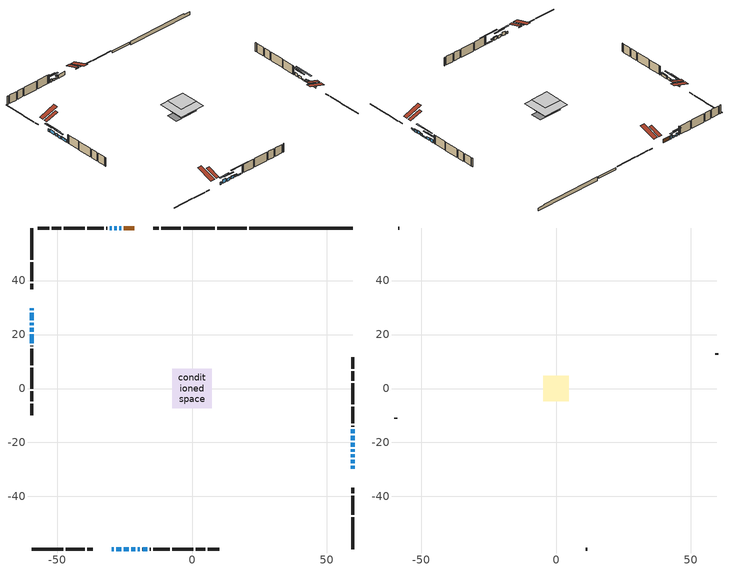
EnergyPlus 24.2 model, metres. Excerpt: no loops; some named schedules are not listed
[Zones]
conditioned space
 floor adiabatic (Floor2 construction): -3.81,-3.81 -3.81,3.81 3.81,3.81 3.81,-3.81 z0.6
 floor adiabatic (AdiabaticFloorConstruction): -7.25,-7.25 -7.25,7.25 7.25,7.25 7.25,-7.25 z3.04
 floor foundation (Slab1 construction): -6.48,-3.07 -6.48,3.07 6.48,3.07 6.48,-3.07 z-1.59
 floor foundation (Slab2 construction): -3.81,-3.81 -3.81,3.81 3.81,3.81 3.81,-3.81 z-0.65
 wall outside (RimJoist1 construction): 8.47,59.5 -3.23,59.5 / -59.5,-59.5 -47.8,-59.5 / -59.5,59.5 -59.5,47.8 / 59.5,-59.5 59.5,-47.8 z0.6:0.9
 wall outside (RimJoist2 construction): -4.16,59.5 -11.32,59.5 / -46.87,-59.5 -39.71,-59.5 / -59.5,46.87 -59.5,39.71 / 59.5,-46.87 59.5,-39.71 z0.6:0.9
 wall outside (RimJoist3 construction): -12.25,59.5 -14.3,59.5 / -38.78,-59.5 -36.73,-59.5 / -59.5,38.78 -59.5,36.73 / 59.5,-38.78 59.5,-36.73 z0.6:0.9
 wall outside (AdiabaticWallConstruction 1): -21.38,59.5 -25.32,59.5 z0.6:2.63
 wall outside (AdiabaticWallConstruction): -29.66,-59.5 -29.04,-59.5 / 59.5,-27.71 59.5,-26.49 z0.6:1.82; -28.11,-59.5 -26.28,-59.5 z0.6:2.63; -25.36,-59.5 -23.53,-59.5 / 59.5,-25.57 59.5,-24.45 z0.6:2.12; -59.5,29.66 -59.5,29.05 z0.6:1.87; -59.5,28.12 -59.5,25.27 z0.6:2.43; -59.5,24.35 -59.5,23.38 z0.6:2.13; -59.5,22.45 -59.5,21.03 / -22.6,-59.5 -20.97,-59.5 / -59.5,20.1 -59.5,16.84 z0.6:2.02; 59.5,-29.66 59.5,-28.64 z0.6:1.42; 59.5,-23.52 59.5,-22.6 / -27.94,59.5 -28.86,59.5 z0.6:1.72; -26.25,59.5 -27.01,59.5 / 59.5,-16.66 59.5,-15.04 / -29.78,59.5 -30.55,59.5 z0.6:2.33; -20.04,-59.5 -19.28,-59.5 z0.6:1.67; 59.5,-21.68 59.5,-20.15 / -18.35,-59.5 -16.52,-59.5 z0.6:1.21; 59.5,-19.22 59.5,-17.59 z0.6:1.97
 wall outside (Wall1 construction): -31.48,59.5 -31.73,59.5 / -15.59,-59.5 -15.33,-59.5 / -59.5,15.91 -59.5,15.65 / 59.5,-14.11 59.5,-13.85 z0.6:5.48
 wall outside (Wall2 construction): -32.66,59.5 -38.82,59.5 / -14.4,-59.5 -8.24,-59.5 / -59.5,14.73 -59.5,8.56 / 59.5,-12.92 59.5,-6.76 z0.6:5.48
 wall outside (Wall3 construction): -39.75,59.5 -47.56,59.5 / -7.31,-59.5 0.49,-59.5 / -59.5,7.64 -59.5,-0.17 / 59.5,-5.83 59.5,1.98 z0.6:5.48
 wall outside (Wall4 construction): -48.49,59.5 -52.03,59.5 / 1.42,-59.5 4.97,-59.5 / -59.5,-1.1 -59.5,-4.64 / 59.5,2.91 59.5,6.45 z0.6:5.48
 wall outside (Wall5 construction): -52.96,59.5 -57.23,59.5 / 5.9,-59.5 10.16,-59.5 / -59.5,-5.57 -59.5,-9.84 / 59.5,7.38 59.5,11.65 z0.6:5.48
 wall foundation (FoundationWall1 construction): 21.3,59.5,-1.59 21.3,59.5,0.6 55.68,59.5,0.6 55.68,59.5,0.06 59.5,59.5,0.06 59.5,59.5,-1.59
 wall foundation (FoundationWall2 construction): 20.37,59.5 9.39,59.5 z-0.65:0.35
 window (WindowConstruction 18): -29.66,-59.5 -29.04,-59.5 z0.6:1.82
 window (WindowConstruction 4): -28.11,-59.5 -26.28,-59.5 z0.6:2.63
 window (WindowConstruction 5): -25.36,-59.5 -23.53,-59.5 z0.6:2.12
 window (WindowConstruction 6): -59.5,29.66 -59.5,29.05 z0.6:1.87
 window (WindowConstruction 7): -59.5,28.12 -59.5,25.27 z0.6:2.43
 window (WindowConstruction 8): -59.5,24.35 -59.5,23.38 z0.6:2.12
 window (WindowConstruction 9): -59.5,22.45 -59.5,21.03 z0.6:2.02
 window (WindowConstruction 10): 59.5,-29.66 59.5,-28.64 z0.6:1.41
 window (WindowConstruction 11): 59.5,-27.71 59.5,-26.49 z0.6:1.82
 window (WindowConstruction 12): 59.5,-25.57 59.5,-24.45 z0.6:2.12
 window (WindowConstruction 13): 59.5,-23.52 59.5,-22.6 z0.6:1.72
 window (WindowConstruction 14): -26.25,59.5 -27.01,59.5 z0.6:2.33
 window (WindowConstruction 15): -22.6,-59.5 -20.97,-59.5 z0.6:2.02
 window (WindowConstruction 16): -20.04,-59.5 -19.28,-59.5 z0.6:1.67
 window (WindowConstruction 17): -59.5,20.1 -59.5,16.84 z0.6:2.02
 window (WindowConstruction 19): 59.5,-21.67 59.5,-20.15 z0.6:1.21
 window (WindowConstruction 20): -18.35,-59.5 -16.52,-59.5 z0.6:1.21
 window (WindowConstruction): 59.5,-19.22 59.5,-17.59 z0.6:1.97
 window (WindowConstruction 1): 59.5,-16.66 59.5,-15.04 z0.6:2.33
 window (WindowConstruction 2): -27.94,59.5 -28.86,59.5 z0.6:1.72
 window (WindowConstruction 3): -29.78,59.5 -30.55,59.5 z0.6:2.33
 door (Door): -21.38,59.5 -25.32,59.5 z0.6:2.63
 ceiling adiabatic (AdiabaticFloorConstruction): 7.25,-7.25 7.25,7.25 -7.25,7.25 -7.25,-7.25 z3.04
 roof outside (Roof2 construction): -20.45,59.5,5.48 -20.45,52.56,7.79 -18.62,52.56,7.79 -18.62,59.5,5.48; -30.59,-59.5,5.48 -30.59,-52.56,7.79 -32.41,-52.56,7.79 -32.41,-59.5,5.48; -59.5,30.59,5.48 -52.56,30.59,7.79 -52.56,32.41,7.79 -59.5,32.41,5.48; 59.5,-30.59,5.48 52.56,-30.59,7.79 52.56,-32.41,7.79 59.5,-32.41,5.48
attic - vented
 floor to conditioned space (Floor1 construction Reversed): -4.79,-4.79 -4.79,4.79 4.79,4.79 4.79,-4.79 z5.48
 wall outside (Wall6 construction): -58.16,59.5 -58.57,59.5 / 11.09,-59.5 11.5,-59.5 / -59.5,-10.77 -59.5,-11.18 / 59.5,12.58 59.5,12.99 z0.6:5.48
 roof outside (Roof1 construction): -17.69,59.5,5.48 -17.69,50.17,8.59 -15.23,50.17,8.59 -15.23,59.5,5.48; -33.34,-59.5,5.48 -33.34,-50.17,8.59 -35.8,-50.17,8.59 -35.8,-59.5,5.48; -59.5,33.34,5.48 -50.17,33.34,8.59 -50.17,35.8,8.59 -59.5,35.8,5.48; 59.5,-33.34,5.48 50.17,-33.34,8.59 50.17,-35.8,8.59 59.5,-35.8,5.48
shading: -24.14,-59.5 -30.26,-59.5 -30.26,-59.91 -24.14,-59.91 z4.78; -21.38,-59.5 -27.5,-59.5 -27.5,-59.91 -21.38,-59.91 z4.27; -59.5,26.9 -59.5,31.81 -59.91,31.81 -59.91,26.9 z4.02; -59.5,23.13 -59.5,30.27 -59.91,30.27 -59.91,23.13 z4.58; -59.5,21.23 -59.5,26.49 -59.91,26.49 -59.91,21.23 z4.27; -59.5,18.88 -59.5,24.6 -59.91,24.6 -59.91,18.88 z4.17; 59.5,-28.44 59.5,-29.86 59.91,-29.86 59.91,-28.44 z1.61; 59.5,-26.29 59.5,-27.91 59.91,-27.91 59.91,-26.29 z2.02; 59.5,-24.25 59.5,-25.77 59.91,-25.77 59.91,-24.25 z2.33; 59.5,-22.4 59.5,-23.72 59.91,-23.72 59.91,-22.4 z1.92; -27.21,59.5 -26.05,59.5 -26.05,59.91 -27.21,59.91 z2.53; -20.77,-59.5 -22.8,-59.5 -22.8,-59.91 -20.77,-59.91 z2.22; -19.08,-59.5 -20.24,-59.5 -20.24,-59.91 -19.08,-59.91 z1.87; -59.5,16.64 -59.5,20.3 -59.91,20.3 -59.91,16.64 z2.22; 59.5,-15.56 59.5,-26.26 59.91,-26.26 59.91,-15.56 z5.8; -11.93,-59.5 -22.94,-59.5 -22.94,-59.91 -11.93,-59.91 z5.8; 59.5,-15.44 59.5,-21.37 59.91,-21.37 59.91,-15.44 z4.12; 59.5,-12.89 59.5,-18.81 59.91,-18.81 59.91,-12.89 z4.48; -31,59.5 -25.79,59.5 -25.79,59.91 -31,59.91 z3.87; -32.7,59.5 -27.64,59.5 -27.64,59.91 -32.7,59.91 z4.48
[Building]
Building 1: Terrain=Suburbs
[Site:Location]
Erieau AUT_ON: Latitude {deg}=42.25; Longitude {deg}=-81.9; Time Zone {hr}=-5; Elevation {m}=178; Keep Site Location Information=Yes
[Site:GroundTemperature:Shallow]
5.2292, 3.30147, 3.1471, 4.0619, 7.73432, 11.3896, 14.5586, 16.5661, 16.7366, 15.1039, 12.0157, 8.47254
[Site:WaterMainsTemperature]
Calculation Method=Schedule; Temperature Schedule=mains temperature schedule
[Material] Roughness=Rough; Thermal Absorptance=0.9
Name | Thickness {m} | Conductivity {W/m-K} | Density {kg/m3} | Specific Heat {J/kg-K} | Solar Absorptance | Visible Absorptance
asphalt or fiberglass shingles | 0.00635 | 0.162714 | 1121.4 | 1465.45 | 0.4 | 0.4
ceiling loosefill ins | 0.169333 | 0.0480833 | 16.02 | 1046.75 | 0.7 | 0.7
ceiling stud and cavity | 0.1397 | 1.27956 | 65.682 | 1177.47 | 0.7 | 0.7
concrete 4.0 in. | 0.1016 | 1.803125 | 2242.8 | 837.4 | 0.7 | 0.7
concrete 8.0 in. | 0.2032 | 1.803125 | 2242.8 | 837.4 | 0.7 | 0.7
door material | 0.04445 | 0.053851 | 512.64 | 1214.23 | 0.7 | 0.7
exterior vertical ins | 0.0157188 | 0.029427 | 32.04 | 1214.23 | 0.7 | 0.7
exterior vertical ins 1 | 0.0688118 | 0.029427 | 32.04 | 1214.23 | 0.7 | 0.7
floor covering | 0.0127 | 9.015625 | 54.468 | 1339.84 | 0.6 | 0.6
floor covering 1 | 0.0127 | 0.0433444 | 54.468 | 1339.84 | 0.6 | 0.6
floor rigid ins; wall rigid ins 1 | 0.512978 | 0.029427 | 32.04 | 1214.23 | 0.7 | 0.7
floor stud and cavity | 0.0889 | 0.305614 | 50.32683 | 1063.81 | 0.7 | 0.7
floor stud and cavity 1 | 0.1397 | 1.75129 | 37.0049 | 1207.88 | 0.7 | 0.7
furniture material conditioned space 1 | 0.1524 | 0.115458 | 640.8 | 1214.23 | 0.6 | 0.6
gypsum board | 0.0127 | 0.160291 | 801 | 837.4 | 0.6 | 0.6
gypsum board 1 | 0.0127 | 0.160291 | 801 | 837.4 | 0.7 | 0.7
osb sheathing 0.5 in. | 0.0127 | 0.115458 | 512.64 | 1214.23 | 0.7 | 0.7
osb sheathing 0.75 in. | 0.01905 | 0.115458 | 512.64 | 1214.23 | 0.7 | 0.7
osb sheathing 2.0 in. | 0.0508 | 0.115458 | 512.64 | 1214.23 | 0.7 | 0.7
rim joist rigid ins; roof rigid ins; wall rigid ins | 0.051816 | 0.029427 | 32.04 | 1214.23 | 0.7 | 0.7
rim joist stud and cavity | 0.0508 | 0.0451784 | 125.044 | 1163.47 | 0.6 | 0.6
rim joist stud and cavity 1 | 0.0508 | 0.308293 | 125.044 | 1163.47 | 0.6 | 0.6
rim joist stud and cavity 2 | 0.0508 | 0.325695 | 125.044 | 1163.47 | 0.6 | 0.6
roof stud and cavity | 0.2032 | 0.608061 | 78.34581 | 1123.46 | 0.7 | 0.7
slab rigid ins | 0.00025908 | 0.029427 | 32.04 | 1214.23 | 0.7 | 0.7
wall stud and cavity | 0.1397 | 0.142696 | 139.0536 | 1170.24 | 0.7 | 0.7
wall stud and cavity 1 | 0.1397 | 0.0985572 | 139.0536 | 1170.24 | 0.7 | 0.7
wall stud and cavity 2 | 0.1397 | 0.115992 | 139.0536 | 1170.24 | 0.7 | 0.7
wall stud and cavity 3 | 0.1397 | 0.727935 | 139.0536 | 1170.24 | 0.7 | 0.7
wall stud and cavity 4 | 0.1397 | 0.0803833 | 139.0536 | 1170.24 | 0.7 | 0.7
wall stud and cavity 5 | 0.0889 | 6.9971 | 50.32683 | 1063.81 | 0.6 | 0.6
wall stud and cavity 6 | 0.0889 | 0.380278 | 52.3479 | 1209.89 | 0.7 | 0.7
wall stud and cavity 7 | 0.0889 | 0.391764 | 83.0341 | 1211.67 | 0.7 | 0.7
wood siding | 0.0254 | 0.102417 | 544.68 | 1172.36 | 0.4 | 0.4
wood siding 1 | 0.00254 | 0.102417 | 544.68 | 1172.36 | 0.4 | 0.4
wood siding 2; wood siding 3; wood siding 4 | 0.0254 | 0.102417 | 544.68 | 1172.36 | 0.7 | 0.7
[WindowMaterial:SimpleGlazingSystem]
Name | U-Factor {W/m2-K} | Solar Heat Gain Coefficient
WindowMaterial | 2.9395 | 0.65
WindowMaterial 1 | 2.93212 | 0.66
WindowMaterial 10 | 2.95256 | 0.63
WindowMaterial 11 | 2.92076 | 0.67
WindowMaterial 12 | 2.915653 | 0.67
WindowMaterial 13 | 2.938365 | 0.65
WindowMaterial 14 | 2.95426 | 0.63
WindowMaterial 15 | 3.026374 | 0.54
WindowMaterial 16 | 3.30573 | 0.6
WindowMaterial 17 | 3.30687 | 0.61
WindowMaterial 2 | 2.94007 | 0.65
WindowMaterial 3 | 2.9378 | 0.65
WindowMaterial 4 | 2.97584 | 0.59
WindowMaterial 5 | 2.927009 | 0.66
WindowMaterial 6 | 2.96619 | 0.62
WindowMaterial 7 | 2.8742 | 0.71
WindowMaterial 8 | 2.9236 | 0.66
WindowMaterial 9 | 2.906 | 0.68
[Construction]
AdiabaticFloorConstruction: floor stud and cavity 1, floor rigid ins, osb sheathing 0.75 in., floor covering 1
AdiabaticWallConstruction: wood siding 3, wall rigid ins 1, wall stud and cavity 6, gypsum board
AdiabaticWallConstruction 1: wood siding 4, wall rigid ins 1, wall stud and cavity 6, gypsum board
Door: door material
Floor1 construction Reversed: gypsum board, ceiling stud and cavity, ceiling loosefill ins
Floor2 construction: floor stud and cavity, floor covering
FoundationWall1 construction; FoundationWall2 construction: concrete 8.0 in., gypsum board 1
furniture construction conditioned space 1: furniture material conditioned space 1
PartitionWallConstruction: gypsum board, wall stud and cavity 7, gypsum board
RimJoist1 construction: wood siding 2, osb sheathing 2.0 in., rim joist stud and cavity
RimJoist2 construction: wood siding 2, rim joist rigid ins, osb sheathing 2.0 in., rim joist stud and cavity 1
RimJoist3 construction: wood siding 2, rim joist rigid ins, osb sheathing 2.0 in., rim joist stud and cavity 2
Roof1 construction: asphalt or fiberglass shingles
Roof2 construction: asphalt or fiberglass shingles, roof rigid ins, osb sheathing 0.75 in., roof stud and cavity, gypsum board
Slab1 construction: slab rigid ins, concrete 4.0 in.
Slab2 construction: concrete 4.0 in.
Wall1 construction: wood siding, osb sheathing 0.5 in., wall stud and cavity, gypsum board
Wall2 construction: wood siding, osb sheathing 0.5 in., wall stud and cavity 1, gypsum board
Wall3 construction: wood siding, osb sheathing 0.5 in., wall stud and cavity 2, gypsum board
Wall4 construction: wood siding, wall rigid ins, osb sheathing 0.5 in., wall stud and cavity 3, gypsum board
Wall5 construction: wood siding, osb sheathing 0.5 in., wall stud and cavity 4, gypsum board
Wall6 construction: wood siding 1, wall stud and cavity 5
WindowConstruction: WindowMaterial
WindowConstruction 1: WindowMaterial 1
WindowConstruction 10: WindowMaterial 10
WindowConstruction 11: WindowMaterial 11
WindowConstruction 12: WindowMaterial 12
WindowConstruction 13; WindowConstruction 2: WindowMaterial 2
WindowConstruction 14; WindowConstruction 3: WindowMaterial 3
WindowConstruction 15; WindowConstruction 17: WindowMaterial 13
WindowConstruction 16: WindowMaterial 14
WindowConstruction 18: WindowMaterial 15
WindowConstruction 19: WindowMaterial 16
WindowConstruction 20: WindowMaterial 17
WindowConstruction 4: WindowMaterial 4
WindowConstruction 5: WindowMaterial 5
WindowConstruction 6: WindowMaterial 6
WindowConstruction 7: WindowMaterial 7
WindowConstruction 8: WindowMaterial 8
WindowConstruction 9: WindowMaterial 9
[Zone] Multiplier=1; Part of Total Floor Area=Yes
Name | Volume {m3}
attic - vented | 46.3264
conditioned space | 784.5
[Space]
Name | Zone | Volume {m3}
attic - vented 1 | attic - vented | 46.3264
conditioned space 1 | conditioned space | 784.5
[ZoneInfiltration:EffectiveLeakageArea]
infil attic - vented 1: Zone or Space=attic - vented 1; Schedule=Always On Discrete; Effective Air Leakage Area {cm2}=4404.48; Stack Coefficient=0.000555391; Wind Coefficient=1.59228e-05
[ZoneMixing]
whole house fan mix: Zone or Space=attic - vented; Schedule=Always On Continuous; Design Flow Rate Calculation Method=Flow/Zone; Design Flow Rate {m3/s}=0; Source Zone or Space=conditioned space
[SurfaceProperty:ExposedFoundationPerimeter] Exposed Perimeter Calculation Method=TotalExposedPerimeter
Name | Total Exposed Perimeter {m}
Slab1 | 38.203
Slab2 | 10.973
[InternalMass] Zone or ZoneList=conditioned space; Space or SpaceList=conditioned space 1
Name | Construction | Surface Area {m2}
furniture mass conditioned space 1 | furniture construction conditioned space 1 | 162.4
partition wall mass | PartitionWallConstruction | 348.03
[Lights]
interior lighting: Zone or ZoneList or Space or SpaceList=conditioned space 1; Schedule=interior lighting schedule; Design Level Calculation Method=LightingLevel; Lighting Level {W}=343.2; Return Air Fraction=0; Fraction Radiant=0.6; Fraction Visible=0.2; Fraction Replaceable=1
[People]
occupants: Zone or ZoneList or Space or SpaceList=conditioned space 1; Number of People Schedule=occupants schedule; Number of People Calculation Method=People; Number of People=3; Fraction Radiant=0.314171; Sensible Heat Fraction=0.56303; Activity Level Schedule=occupants activity schedule; Carbon Dioxide Generation Rate {m3/s-W}=0; Enable ASHRAE 55 Comfort Warnings=No; Mean Radiant Temperature Calculation Type=EnclosureAveraged
[ElectricEquipment] Zone or ZoneList or Space or SpaceList=conditioned space 1; Design Level Calculation Method=EquipmentLevel
Name | Schedule | Design Level {W} | Fraction Latent | Fraction Radiant | Fraction Lost
clothes dryer | clothes dryer schedule | 140.772 | 0.015 | 0.081 | 0.85
clothes washer | clothes washer schedule | 32.1985 | 0.03 | 0.162 | 0.7
cooking range | cooking range schedule | 215.147 | 0.08 | 0.432 | 0.2
dishwasher | dishwasher schedule | 66.8632 | 0.3 | 0.18 | 0.4
fridge | fridge schedule | 72.9452 | 0 | 0.6 | 0
mech vent bath fan 0 | mech vent bath fan 0 schedule | 50.2 | 0 | 0 | 1
mech vent bath fan 1 | mech vent bath fan 1 schedule | 50.2 | 0 | 0 | 1
mech vent house fan | mech vent house fan schedule | 0 | 0 | 0 | 1
mech vent house fan cfis | mech vent house fan cfis schedule | 0 | 0 | 0 | 0
mech vent range fan 0 | mech vent range fan 0 schedule | 57 | 0 | 0 | 1
misc plug loads | misc plug loads schedule | 494.7 | 0.045 | 0.513 | 0.1
whole house fan | Always On Discrete | 0 | 0 | 0 | 1
[OtherEquipment] Zone or ZoneList or Space or SpaceList=conditioned space 1; Design Level Calculation Method=EquipmentLevel
Name | Fuel Type | Schedule | Design Level {W} | Fraction Latent | Fraction Radiant | Fraction Lost
clothes dryer 1 | Electricity | clothes dryer schedule | 0 | 0.015 | 0.081 | 0.85
cooking range 1 | Electricity | cooking range schedule | 0 | 0.08 | 0.432 | 0.2
general water use latent | None | general water use schedule | 62.594 | 1 | 0 | 0
general water use sensible | None | general water use schedule | -61.6891 | 0 | 0.6 | 0
mech vent house fan latent load | None | Always On Discrete | 0 | 1 | 0 | 0
mech vent house fan sensible load | None | Always On Discrete | 0 | 0 | 0 | 0
water heater energy adjustment1 | NaturalGas | Always On Discrete | 0.01 | 0 | 0 | 1
[ZoneInfiltration:DesignFlowRate] Zone or ZoneList or Space or SpaceList=conditioned space 1; Schedule=Always On Discrete; Design Flow Rate Calculation Method=Flow/Zone; Design Flow Rate {m3/s}=0
infil flow; natural vent flow; whole house fan flow
[Foundation:Kiva] Initial Indoor Air Temperature {C}=18; Wall Depth Below Slab {m}=0.2032; Custom Block X Position 1 {m}=0.2159; Custom Block Z Position 1 {m}=0
Name | Wall Height Above Grade {m} | Custom Block Material Name 1 | Custom Block Depth 1 {m}
Foundation Kiva 1 | 0.599999 | exterior vertical ins | 2.189988
Foundation Kiva 2 | 0.350002 | exterior vertical ins 1 | 0.999988
[Foundation:Kiva:Settings]
Soil Conductivity {W/m-K}=0.849921; Soil Density {kg/m3}=1842.3; Soil Specific Heat {J/kg-K}=418.7; Ground Solar Absorptivity=0.9; Ground Thermal Absorptivity=0.9; Ground Surface Roughness {m}=0.03; Far-Field Width {m}=40; Deep-Ground Boundary Condition=ZeroFlux; Deep-Ground Depth {m}=40; Minimum Cell Dimension {m}=0.2; Maximum Cell Growth Coefficient=3; Simulation Timestep=Timestep
[Exterior:Lights]
exterior lighting: Schedule=exterior lighting schedule; Design Level {W}=75.6
[Schedule:Constant]
Name | Hourly Value
Always On Continuous; mech vent house fan schedule; mech vent house fan cfis schedule; Always On Discrete | 1
occupants activity schedule | 117.228
fridge schedule | 0
[Schedule:Week:Daily]
interior lighting schedule Week Rule - Jan1-Jan27: interior lighting schedule day, interior lighting schedule day, interior lighting schedule day, interior lighting schedule day, interior lighting schedule day, interior lighting schedule day, interior lighting schedule day, interior lighting schedule default day, interior lighting schedule default day, interior lighting schedule default day, interior lighting schedule default day, interior lighting schedule default day
interior lighting schedule Week Rule - Jan28-Feb3: interior lighting schedule day, interior lighting schedule day, interior lighting schedule day, interior lighting schedule day, interior lighting schedule day 1, interior lighting schedule day 1, interior lighting schedule day 1, interior lighting schedule default day, interior lighting schedule default day, interior lighting schedule default day, interior lighting schedule default day, interior lighting schedule default day
interior lighting schedule Week Rule - Feb4-Feb24: interior lighting schedule day 1, interior lighting schedule day 1, interior lighting schedule day 1, interior lighting schedule day 1, interior lighting schedule day 1, interior lighting schedule day 1, interior lighting schedule day 1, interior lighting schedule default day, interior lighting schedule default day, interior lighting schedule default day, interior lighting schedule default day, interior lighting schedule default day
interior lighting schedule Week Rule - Feb25-Mar3: interior lighting schedule day 1, interior lighting schedule day 1, interior lighting schedule day 1, interior lighting schedule day 1, interior lighting schedule day 2, interior lighting schedule day 2, interior lighting schedule day 2, interior lighting schedule default day, interior lighting schedule default day, interior lighting schedule default day, interior lighting schedule default day, interior lighting schedule default day
interior lighting schedule Week Rule - Mar4-Mar31: interior lighting schedule day 2, interior lighting schedule day 2, interior lighting schedule day 2, interior lighting schedule day 2, interior lighting schedule day 2, interior lighting schedule day 2, interior lighting schedule day 2, interior lighting schedule default day, interior lighting schedule default day, interior lighting schedule default day, interior lighting schedule default day, interior lighting schedule default day
interior lighting schedule Week Rule - Apr1-Apr28: interior lighting schedule day 3, interior lighting schedule day 3, interior lighting schedule day 3, interior lighting schedule day 3, interior lighting schedule day 3, interior lighting schedule day 3, interior lighting schedule day 3, interior lighting schedule default day, interior lighting schedule default day, interior lighting schedule default day, interior lighting schedule default day, interior lighting schedule default day
interior lighting schedule Week Rule - Apr29-May5: interior lighting schedule day 3, interior lighting schedule day 3, interior lighting schedule day 4, interior lighting schedule day 4, interior lighting schedule day 4, interior lighting schedule day 4, interior lighting schedule day 4, interior lighting schedule default day, interior lighting schedule default day, interior lighting schedule default day, interior lighting schedule default day, interior lighting schedule default day
interior lighting schedule Week Rule - May6-May26: interior lighting schedule day 4, interior lighting schedule day 4, interior lighting schedule day 4, interior lighting schedule day 4, interior lighting schedule day 4, interior lighting schedule day 4, interior lighting schedule day 4, interior lighting schedule default day, interior lighting schedule default day, interior lighting schedule default day, interior lighting schedule default day, interior lighting schedule default day
interior lighting schedule Week Rule - May27-Jun2: interior lighting schedule day 4, interior lighting schedule day 4, interior lighting schedule day 4, interior lighting schedule day 4, interior lighting schedule day 4, interior lighting schedule day 5, interior lighting schedule day 5, interior lighting schedule default day, interior lighting schedule default day, interior lighting schedule default day, interior lighting schedule default day, interior lighting schedule default day
interior lighting schedule Week Rule - Jun3-Jun30: interior lighting schedule day 5, interior lighting schedule day 5, interior lighting schedule day 5, interior lighting schedule day 5, interior lighting schedule day 5, interior lighting schedule day 5, interior lighting schedule day 5, interior lighting schedule default day, interior lighting schedule default day, interior lighting schedule default day, interior lighting schedule default day, interior lighting schedule default day
interior lighting schedule Week Rule - Jul1-Jul28: interior lighting schedule day 6, interior lighting schedule day 6, interior lighting schedule day 6, interior lighting schedule day 6, interior lighting schedule day 6, interior lighting schedule day 6, interior lighting schedule day 6, interior lighting schedule default day, interior lighting schedule default day, interior lighting schedule default day, interior lighting schedule default day, interior lighting schedule default day
interior lighting schedule Week Rule - Jul29-Aug4: interior lighting schedule day 6, interior lighting schedule day 6, interior lighting schedule day 6, interior lighting schedule day 7, interior lighting schedule day 7, interior lighting schedule day 7, interior lighting schedule day 7, interior lighting schedule default day, interior lighting schedule default day, interior lighting schedule default day, interior lighting schedule default day, interior lighting schedule default day
interior lighting schedule Week Rule - Aug5-Aug25: interior lighting schedule day 7, interior lighting schedule day 7, interior lighting schedule day 7, interior lighting schedule day 7, interior lighting schedule day 7, interior lighting schedule day 7, interior lighting schedule day 7, interior lighting schedule default day, interior lighting schedule default day, interior lighting schedule default day, interior lighting schedule default day, interior lighting schedule default day
interior lighting schedule Week Rule - Aug26-Sep1: interior lighting schedule day 7, interior lighting schedule day 7, interior lighting schedule day 7, interior lighting schedule day 7, interior lighting schedule day 7, interior lighting schedule day 7, interior lighting schedule day 8, interior lighting schedule default day, interior lighting schedule default day, interior lighting schedule default day, interior lighting schedule default day, interior lighting schedule default day
interior lighting schedule Week Rule - Sep2-Sep29: interior lighting schedule day 8, interior lighting schedule day 8, interior lighting schedule day 8, interior lighting schedule day 8, interior lighting schedule day 8, interior lighting schedule day 8, interior lighting schedule day 8, interior lighting schedule default day, interior lighting schedule default day, interior lighting schedule default day, interior lighting schedule default day, interior lighting schedule default day
interior lighting schedule Week Rule - Sep30-Oct6: interior lighting schedule day 8, interior lighting schedule day 9, interior lighting schedule day 9, interior lighting schedule day 9, interior lighting schedule day 9, interior lighting schedule day 9, interior lighting schedule day 9, interior lighting schedule default day, interior lighting schedule default day, interior lighting schedule default day, interior lighting schedule default day, interior lighting schedule default day
interior lighting schedule Week Rule - Oct7-Oct27: interior lighting schedule day 9, interior lighting schedule day 9, interior lighting schedule day 9, interior lighting schedule day 9, interior lighting schedule day 9, interior lighting schedule day 9, interior lighting schedule day 9, interior lighting schedule default day, interior lighting schedule default day, interior lighting schedule default day, interior lighting schedule default day, interior lighting schedule default day
interior lighting schedule Week Rule - Oct28-Nov3: interior lighting schedule day 9, interior lighting schedule day 9, interior lighting schedule day 9, interior lighting schedule day 9, interior lighting schedule day 10, interior lighting schedule day 10, interior lighting schedule day 10, interior lighting schedule default day, interior lighting schedule default day, interior lighting schedule default day, interior lighting schedule default day, interior lighting schedule default day
interior lighting schedule Week Rule - Nov4-Nov24: interior lighting schedule day 10, interior lighting schedule day 10, interior lighting schedule day 10, interior lighting schedule day 10, interior lighting schedule day 10, interior lighting schedule day 10, interior lighting schedule day 10, interior lighting schedule default day, interior lighting schedule default day, interior lighting schedule default day, interior lighting schedule default day, interior lighting schedule default day
interior lighting schedule Week Rule - Nov25-Dec1: interior lighting schedule day 10, interior lighting schedule day 10, interior lighting schedule day 10, interior lighting schedule day 10, interior lighting schedule day 10, interior lighting schedule day 10, interior lighting schedule day 11, interior lighting schedule default day, interior lighting schedule default day, interior lighting schedule default day, interior lighting schedule default day, interior lighting schedule default day
interior lighting schedule Week Rule - Dec2-Dec31: interior lighting schedule day 11, interior lighting schedule day 11, interior lighting schedule day 11, interior lighting schedule day 11, interior lighting schedule day 11, interior lighting schedule day 11, interior lighting schedule day 11, interior lighting schedule default day, interior lighting schedule default day, interior lighting schedule default day, interior lighting schedule default day, interior lighting schedule default day
occupants schedule Week Rule - Jan1-Dec31: occupants schedule day, occupants schedule day, occupants schedule day, occupants schedule day, occupants schedule day, occupants schedule day, occupants schedule day, occupants schedule default day, occupants schedule default day, occupants schedule default day, occupants schedule default day, occupants schedule default day
clothes dryer schedule Week Rule - Jan1-Dec31: clothes dryer schedule day, clothes dryer schedule day, clothes dryer schedule day, clothes dryer schedule day, clothes dryer schedule day, clothes dryer schedule day, clothes dryer schedule day, clothes dryer schedule default day, clothes dryer schedule default day, clothes dryer schedule default day, clothes dryer schedule default day, clothes dryer schedule default day
clothes washer schedule Week Rule - Jan1-Dec31: clothes washer schedule day, clothes washer schedule day, clothes washer schedule day, clothes washer schedule day, clothes washer schedule day, clothes washer schedule day, clothes washer schedule day, clothes washer schedule default day, clothes washer schedule default day, clothes washer schedule default day, clothes washer schedule default day, clothes washer schedule default day
cooking range schedule Week Rule - Jan1-Dec31: cooking range schedule day, cooking range schedule day, cooking range schedule day, cooking range schedule day, cooking range schedule day, cooking range schedule day, cooking range schedule day, cooking range schedule default day, cooking range schedule default day, cooking range schedule default day, cooking range schedule default day, cooking range schedule default day
dishwasher schedule Week Rule - Jan1-Dec31: dishwasher schedule day, dishwasher schedule day, dishwasher schedule day, dishwasher schedule day, dishwasher schedule day, dishwasher schedule day, dishwasher schedule day, dishwasher schedule default day, dishwasher schedule default day, dishwasher schedule default day, dishwasher schedule default day, dishwasher schedule default day
mech vent bath fan 0 schedule Week Rule - Jan1-Dec31: mech vent bath fan 0 schedule day, mech vent bath fan 0 schedule day, mech vent bath fan 0 schedule day, mech vent bath fan 0 schedule day, mech vent bath fan 0 schedule day, mech vent bath fan 0 schedule day, mech vent bath fan 0 schedule day, mech vent bath fan 0 schedule default day, mech vent bath fan 0 schedule default day, mech vent bath fan 0 schedule default day, mech vent bath fan 0 schedule default day, mech vent bath fan 0 schedule default day
mech vent bath fan 1 schedule Week Rule - Jan1-Dec31: mech vent bath fan 1 schedule day, mech vent bath fan 1 schedule day, mech vent bath fan 1 schedule day, mech vent bath fan 1 schedule day, mech vent bath fan 1 schedule day, mech vent bath fan 1 schedule day, mech vent bath fan 1 schedule day, mech vent bath fan 1 schedule default day, mech vent bath fan 1 schedule default day, mech vent bath fan 1 schedule default day, mech vent bath fan 1 schedule default day, mech vent bath fan 1 schedule default day
mech vent range fan 0 schedule Week Rule - Jan1-Dec31: mech vent range fan 0 schedule day, mech vent range fan 0 schedule day, mech vent range fan 0 schedule day, mech vent range fan 0 schedule day, mech vent range fan 0 schedule day, mech vent range fan 0 schedule day, mech vent range fan 0 schedule day, mech vent range fan 0 schedule default day, mech vent range fan 0 schedule default day, mech vent range fan 0 schedule default day, mech vent range fan 0 schedule default day, mech vent range fan 0 schedule default day
misc plug loads schedule Week Rule - Jan1-Dec31: misc plug loads schedule day, misc plug loads schedule day, misc plug loads schedule day, misc plug loads schedule day, misc plug loads schedule day, misc plug loads schedule day, misc plug loads schedule day, misc plug loads schedule default day, misc plug loads schedule default day, misc plug loads schedule default day, misc plug loads schedule default day, misc plug loads schedule default day
general water use schedule Week Rule - Jan1-Dec31: general water use schedule day, general water use schedule day, general water use schedule day, general water use schedule day, general water use schedule day, general water use schedule day, general water use schedule day, general water use schedule default day, general water use schedule default day, general water use schedule default day, general water use schedule default day, general water use schedule default day
[Schedule:Year]
interior lighting schedule: interior lighting schedule Week Rule - Jan1-Jan27, 1, 1, 1, 27, interior lighting schedule Week Rule - Jan28-Feb3, 1, 28, 2, 3, interior lighting schedule Week Rule - Feb4-Feb24, 2, 4, 2, 24, interior lighting schedule Week Rule - Feb25-Mar3, 2, 25, 3, 3, interior lighting schedule Week Rule - Mar4-Mar31, 3, 4, 3, 31, interior lighting schedule Week Rule - Apr1-Apr28, 4, 1, 4, 28, interior lighting schedule Week Rule - Apr29-May5, 4, 29, 5, 5, interior lighting schedule Week Rule - May6-May26, 5, 6, 5, 26, interior lighting schedule Week Rule - May27-Jun2, 5, 27, 6, 2, interior lighting schedule Week Rule - Jun3-Jun30, 6, 3, 6, 30, interior lighting schedule Week Rule - Jul1-Jul28, 7, 1, 7, 28, interior lighting schedule Week Rule - Jul29-Aug4, 7, 29, 8, 4, interior lighting schedule Week Rule - Aug5-Aug25, 8, 5, 8, 25, interior lighting schedule Week Rule - Aug26-Sep1, 8, 26, 9, 1, interior lighting schedule Week Rule - Sep2-Sep29, 9, 2, 9, 29, interior lighting schedule Week Rule - Sep30-Oct6, 9, 30, 10, 6, interior lighting schedule Week Rule - Oct7-Oct27, 10, 7, 10, 27, interior lighting schedule Week Rule - Oct28-Nov3, 10, 28, 11, 3, interior lighting schedule Week Rule - Nov4-Nov24, 11, 4, 11, 24, interior lighting schedule Week Rule - Nov25-Dec1, 11, 25, 12, 1, interior lighting schedule Week Rule - Dec2-Dec31, 12, 2, 12, 31
occupants schedule: occupants schedule Week Rule - Jan1-Dec31, 1, 1, 12, 31
clothes dryer schedule: clothes dryer schedule Week Rule - Jan1-Dec31, 1, 1, 12, 31
clothes washer schedule: clothes washer schedule Week Rule - Jan1-Dec31, 1, 1, 12, 31
cooking range schedule: cooking range schedule Week Rule - Jan1-Dec31, 1, 1, 12, 31
dishwasher schedule: dishwasher schedule Week Rule - Jan1-Dec31, 1, 1, 12, 31
mech vent bath fan 0 schedule: mech vent bath fan 0 schedule Week Rule - Jan1-Dec31, 1, 1, 12, 31
mech vent bath fan 1 schedule: mech vent bath fan 1 schedule Week Rule - Jan1-Dec31, 1, 1, 12, 31
mech vent range fan 0 schedule: mech vent range fan 0 schedule Week Rule - Jan1-Dec31, 1, 1, 12, 31
misc plug loads schedule: misc plug loads schedule Week Rule - Jan1-Dec31, 1, 1, 12, 31
general water use schedule: general water use schedule Week Rule - Jan1-Dec31, 1, 1, 12, 31
exterior lighting schedule: exterior lighting schedule Week Rule - Jan1-Jan27, 1, 1, 1, 27, exterior lighting schedule Week Rule - Jan28-Feb3, 1, 28, 2, 3, exterior lighting schedule Week Rule - Feb4-Feb24, 2, 4, 2, 24, exterior lighting schedule Week Rule - Feb25-Mar3, 2, 25, 3, 3, exterior lighting schedule Week Rule - Mar4-Mar31, 3, 4, 3, 31, exterior lighting schedule Week Rule - Apr1-Apr28, 4, 1, 4, 28, exterior lighting schedule Week Rule - Apr29-May5, 4, 29, 5, 5, exterior lighting schedule Week Rule - May6-May26, 5, 6, 5, 26, exterior lighting schedule Week Rule - May27-Jun2, 5, 27, 6, 2, exterior lighting schedule Week Rule - Jun3-Jun30, 6, 3, 6, 30, exterior lighting schedule Week Rule - Jul1-Jul28, 7, 1, 7, 28, exterior lighting schedule Week Rule - Jul29-Aug4, 7, 29, 8, 4, exterior lighting schedule Week Rule - Aug5-Aug25, 8, 5, 8, 25, exterior lighting schedule Week Rule - Aug26-Sep1, 8, 26, 9, 1, exterior lighting schedule Week Rule - Sep2-Sep29, 9, 2, 9, 29, exterior lighting schedule Week Rule - Sep30-Oct6, 9, 30, 10, 6, exterior lighting schedule Week Rule - Oct7-Oct27, 10, 7, 10, 27, exterior lighting schedule Week Rule - Oct28-Nov3, 10, 28, 11, 3, exterior lighting schedule Week Rule - Nov4-Nov24, 11, 4, 11, 24, exterior lighting schedule Week Rule - Nov25-Dec1, 11, 25, 12, 1, exterior lighting schedule Week Rule - Dec2-Dec31, 12, 2, 12, 31
[Schedule:Compact]
mains temperature schedule: Through: 01/01, For: AllDays, Until: 24:00, 8.89333, Through: 01/02, For: AllDays, Until: 24:00, 8.82722, Through: 01/03, For: AllDays, Until: 24:00, 8.76167, Through: 01/04, For: AllDays, Until: 24:00, 8.69778, Through: 01/05, For: AllDays, Until: 24:00, 8.635, Through: 01/06, For: AllDays, Until: 24:00, 8.57333, Through: 01/07, For: AllDays, Until: 24:00, 8.51333, Through: 01/08, For: AllDays, Until: 24:00, 8.455, Through: 01/09, For: AllDays, Until: 24:00, 8.39778, Through: 01/10, For: AllDays, Until: 24:00, 8.34167, Through: 01/11, For: AllDays, Until: 24:00, 8.28722, Through: 01/12, For: AllDays, Until: 24:00, 8.23444, Through: 01/13, For: AllDays, Until: 24:00, 8.18278, Through: 01/14, For: AllDays, Until: 24:00, 8.13222, Through: 01/15, For: AllDays, Until: 24:00, 8.08389, Through: 01/16, For: AllDays, Until: 24:00, 8.03667, Through: 01/17, For: AllDays, Until: 24:00, 7.99111, Through: 01/18, For: AllDays, Until: 24:00, 7.94667, Through: 01/19, For: AllDays, Until: 24:00, 7.90389, Through: 01/20, For: AllDays, Until: 24:00, 7.86278, Through: 01/21, For: AllDays, Until: 24:00, 7.82333, Through: 01/22, For: AllDays, Until: 24:00, 7.78556, Through: 01/23, For: AllDays, Until: 24:00, 7.74889, Through: 01/24, For: AllDays, Until: 24:00, 7.71444, Through: 01/25, For: AllDays, Until: 24:00, 7.68111, Through: 01/26, For: AllDays, Until: 24:00, 7.64944, Through: 01/27, For: AllDays, Until: 24:00, 7.61944, Through: 01/28, For: AllDays, Until: 24:00, 7.59111, Through: 01/29, For: AllDays, Until: 24:00, 7.56444, Through: 01/30, For: AllDays, Until: 24:00, 7.53944, Through: 01/31, For: AllDays, Until: 24:00, 7.51611, Through: 02/01, For: AllDays, Until: 24:00, 7.49444, Through: 02/02, For: AllDays, Until: 24:00, 7.47389, Through: 02/03, For: AllDays, Until: 24:00, 7.45556, Through: 02/04, For: AllDays, Until: 24:00, 7.43889, Through: 02/05, For: AllDays, Until: 24:00, 7.42389, Through: 02/06, For: AllDays, Until: 24:00, 7.41056, Through: 02/07, For: AllDays, Until: 24:00, 7.39889, Through: 02/08, For: AllDays, Until: 24:00, 7.38833, Through: 02/09, For: AllDays, Until: 24:00, 7.38, Through: 02/10, For: AllDays, Until: 24:00, 7.37389, Through: 02/11, For: AllDays, Until: 24:00, 7.36889, Through: 02/12, For: AllDays, Until: 24:00, 7.36556, Through: 02/13, For: AllDays, Until: 24:00, 7.36389, Through: 02/14, For: AllDays, Until: 24:00, 7.36389, Through: 02/15, For: AllDays, Until: 24:00, 7.36611, Through: 02/16, For: AllDays, Until: 24:00, 7.36944, Through: 02/17, For: AllDays, Until: 24:00, 7.375, Through: 02/18, For: AllDays, Until: 24:00, 7.38167, Through: 02/19, For: AllDays, Until: 24:00, 7.39056, Through: 02/20, For: AllDays, Until: 24:00, 7.40056, Through: 02/21, For: AllDays, Until: 24:00, 7.41278, Through: 02/22, For: AllDays, Until: 24:00, 7.42667, Through: 02/23, For: AllDays, Until: 24:00, 7.44222, Through: 02/24, For: AllDays, Until: 24:00, 7.45889, Through: 02/25, For: AllDays, Until: 24:00, 7.47778, Through: 02/26, For: AllDays, Until: 24:00, 7.49833, Through: 02/27, For: AllDays, Until: 24:00, 7.52056, Through: 02/28, For: AllDays, Until: 24:00, 7.54444, Through: 03/01, For: AllDays, Until: 24:00, 7.56944, Through: 03/02, For: AllDays, Until: 24:00, 7.59667, Through: 03/03, For: AllDays, Until: 24:00, 7.62556, Through: 03/04, For: AllDays, Until: 24:00, 7.65556, Through: 03/05, For: AllDays, Until: 24:00, 7.68778, Through: 03/06, For: AllDays, Until: 24:00, 7.72111, Through: 03/07, For: AllDays, Until: 24:00, 7.75611, Through: 03/08, For: AllDays, Until: 24:00, 7.79278, Through: 03/09, For: AllDays, Until: 24:00, 7.83111, Through: 03/10, For: AllDays, Until: 24:00, 7.87111, Through: 03/11, For: AllDays, Until: 24:00, 7.91222, Through: 03/12, For: AllDays, Until: 24:00, 7.95556, Through: 03/13, For: AllDays, Until: 24:00, 8, Through: 03/14, For: AllDays, Until: 24:00, 8.04556, Through: 03/15, For: AllDays, Until: 24:00, 8.09333, Through: 03/16, For: AllDays, Until: 24:00, 8.14222, Through: 03/17, For: AllDays, Until: 24:00, 8.19278, Through: 03/18, For: AllDays, Until: 24:00, 8.24444, Through: 03/19, For: AllDays, Until: 24:00, 8.29778, Through: 03/20, For: AllDays, Until: 24:00, 8.35278, Through: 03/21, For: AllDays, Until: 24:00, 8.40889, Through: 03/22, For: AllDays, Until: 24:00, 8.46611, Through: 03/23, For: AllDays, Until: 24:00, 8.52556, Through: 03/24, For: AllDays, Until: 24:00, 8.58556, Through: 03/25, For: AllDays, Until: 24:00, 8.64722, Through: 03/26, For: AllDays, Until: 24:00, 8.71, Through: 03/27, For: AllDays, Until: 24:00, 8.77444, Through: 03/28, For: AllDays, Until: 24:00, 8.84, Through: 03/29, For: AllDays, Until: 24:00, 8.90667, Through: 03/30, For: AllDays, Until: 24:00, 8.975, Through: 03/31, For: AllDays, Until: 24:00, 9.04389, Through: 04/01, For: AllDays, Until: 24:00, 9.11444, Through: 04/02, For: AllDays, Until: 24:00, 9.18611, Through: 04/03, For: AllDays, Until: 24:00, 9.25889, Through: 04/04, For: AllDays, Until: 24:00, 9.33278, Through: 04/05, For: AllDays, Until: 24:00, 9.40833, Through: 04/06, For: AllDays, Until: 24:00, 9.48444, Through: 04/07, For: AllDays, Until: 24:00, 9.56167, Through: 04/08, For: AllDays, Until: 24:00, 9.64, Through: 04/09, For: AllDays, Until: 24:00, 9.71889, Through: 04/10, For: AllDays, Until: 24:00, 9.79944, Through: 04/11, For: AllDays, Until: 24:00, 9.88056, Through: 04/12, For: AllDays, Until: 24:00, 9.96333, Through: 04/13, For: AllDays, Until: 24:00, 10.0461, Through: 04/14, For: AllDays, Until: 24:00, 10.1306, Through: 04/15, For: AllDays, Until: 24:00, 10.2156, Through: 04/16, For: AllDays, Until: 24:00, 10.3011, Through: 04/17, For: AllDays, Until: 24:00, 10.3878, Through: 04/18, For: AllDays, Until: 24:00, 10.4756, Through: 04/19, For: AllDays, Until: 24:00, 10.5639, Through: 04/20, For: AllDays, Until: 24:00, 10.6528, Through: 04/21, For: AllDays, Until: 24:00, 10.7422, Through: 04/22, For: AllDays, Until: 24:00, 10.8328, Through: 04/23, For: AllDays, Until: 24:00, 10.9239, Through: 04/24, For: AllDays, Until: 24:00, 11.0156, Through: 04/25, For: AllDays, Until: 24:00, 11.1083, Through: 04/26, For: AllDays, Until: 24:00, 11.2011, Through: 04/27, For: AllDays, Until: 24:00, 11.295, Through: 04/28, For: AllDays, Until: 24:00, 11.3889, Through: 04/29, For: AllDays, Until: 24:00, 11.4833, Through: 04/30, For: AllDays, Until: 24:00, 11.5783, Through: 05/01, For: AllDays, Until: 24:00, 11.6739, Through: 05/02, For: AllDays, Until: 24:00, 11.77, Through: 05/03, For: AllDays, Until: 24:00, 11.8661, Through: 05/04, For: AllDays, Until: 24:00, 11.9633, Through: 05/05, For: AllDays, Until: 24:00, 12.06, Through: 05/06, For: AllDays, Until: 24:00, 12.1578, Through: 05/07, For: AllDays, Until: 24:00, 12.255, Through: 05/08, For: AllDays, Until: 24:00, 12.3533, Through: 05/09, For: AllDays, Until: 24:00, 12.4511, Through: 05/10, For: AllDays, Until: 24:00, 12.5494, Through: 05/11, For: AllDays, Until: 24:00, 12.6483, Through: 05/12, For: AllDays, Until: 24:00, 12.7467, Through: 05/13, For: AllDays, Until: 24:00, 12.8456, Through: 05/14, For: AllDays, Until: 24:00, 12.9444, Through: 05/15, For: AllDays, Until: 24:00, 13.0433, Through: 05/16, For: AllDays, Until: 24:00, 13.1422, Through: 05/17, For: AllDays, Until: 24:00, 13.2411, Through: 05/18, For: AllDays, Until: 24:00, 13.34, Through: 05/19, For: AllDays, Until: 24:00, 13.4383, Through: 05/20, For: AllDays, Until: 24:00, 13.5372, Through: 05/21, For: AllDays, Until: 24:00, 13.6356, Through: 05/22, For: AllDays, Until: 24:00, 13.7339, Through: 05/23, For: AllDays, Until: 24:00, 13.8322, Through: 05/24, For: AllDays, Until: 24:00, 13.9306, Through: 05/25, For: AllDays, Until: 24:00, 14.0283, Through: 05/26, For: AllDays, Until: 24:00, 14.1256, Through: 05/27, For: AllDays, Until: 24:00, 14.2228, Through: 05/28, For: AllDays, Until: 24:00, 14.3194, Through: 05/29, For: AllDays, Until: 24:00, 14.4161, Through: 05/30, For: AllDays, Until: 24:00, 14.5122, Through: 05/31, For: AllDays, Until: 24:00, 14.6078, Through: 06/01, For: AllDays, Until: 24:00, 14.7033, Through: 06/02, For: AllDays, Until: 24:00, 14.7978, Through: 06/03, For: AllDays, Until: 24:00, 14.8922, Through: 06/04, For: AllDays, Until: 24:00, 14.9861, Through: 06/05, For: AllDays, Until: 24:00, 15.0789, Through: 06/06, For: AllDays, Until: 24:00, 15.1717, Through: 06/07, For: AllDays, Until: 24:00, 15.2639, Through: 06/08, For: AllDays, Until: 24:00, 15.355, Through: 06/09, For: AllDays, Until: 24:00, 15.4456, Through: 06/10, For: AllDays, Until: 24:00, 15.5356, Through: 06/11, For: AllDays, Until: 24:00, 15.625, Through: 06/12, For: AllDays, Until: 24:00, 15.7139, Through: 06/13, For: AllDays, Until: 24:00, 15.8017, Through: 06/14, For: AllDays, Until: 24:00, 15.8883, Through: 06/15, For: AllDays, Until: 24:00, 15.9744, Through: 06/16, For: AllDays, Until: 24:00, 16.06, Through: 06/17, For: AllDays, Until: 24:00, 16.1444, Through: 06/18, For: AllDays, Until: 24:00, 16.2278, Through: 06/19, For: AllDays, Until: 24:00, 16.3106, Through: 06/20, For: AllDays, Until: 24:00, 16.3922, Through: 06/21, For: AllDays, Until: 24:00, 16.4728, Through: 06/22, For: AllDays, Until: 24:00, 16.5522, Through: 06/23, For: AllDays, Until: 24:00, 16.6311, Through: 06/24, For: AllDays, Until: 24:00, 16.7089, Through: 06/25, For: AllDays, Until: 24:00, 16.7856, Through: 06/26, For: AllDays, Until: 24:00, 16.8606, Through: 06/27, For: AllDays, Until: 24:00, 16.935, Through: 06/28, For: AllDays, Until: 24:00, 17.0083, Through: 06/29, For: AllDays, Until: 24:00, 17.0806, Through: 06/30, For: AllDays, Until: 24:00, 17.1511, Through: 07/01, For: AllDays, Until: 24:00, 17.2211, Through: 07/02, For: AllDays, Until: 24:00, 17.2894, Through: 07/03, For: AllDays, Until: 24:00, 17.3567, Through: 07/04, For: AllDays, Until: 24:00, 17.4228, Through: 07/05, For: AllDays, Until: 24:00, 17.4878, Through: 07/06, For: AllDays, Until: 24:00, 17.5511, Through: 07/07, For: AllDays, Until: 24:00, 17.6133, Through: 07/08, For: AllDays, Until: 24:00, 17.6739, Through: 07/09, For: AllDays, Until: 24:00, 17.7333, Through: 07/10, For: AllDays, Until: 24:00, 17.7911, Through: 07/11, For: AllDays, Until: 24:00, 17.8478, Through: 07/12, For: AllDays, Until: 24:00, 17.9033, Through: 07/13, For: AllDays, Until: 24:00, 17.9572, Through: 07/14, For: AllDays, Until: 24:00, 18.0094, Through: 07/15, For: AllDays, Until: 24:00, 18.0606, Through: 07/16, For: AllDays, Until: 24:00, 18.11, Through: 07/17, For: AllDays, Until: 24:00, 18.1578, Through: 07/18, For: AllDays, Until: 24:00, 18.2044, Through: 07/19, For: AllDays, Until: 24:00, 18.2494, Through: 07/20, For: AllDays, Until: 24:00, 18.2928, Through: 07/21, For: AllDays, Until: 24:00, 18.335, Through: 07/22, For: AllDays, Until: 24:00, 18.3756, Through: 07/23, For: AllDays, Until: 24:00, 18.4139, Through: 07/24, For: AllDays, Until: 24:00, 18.4517, Through: 07/25, For: AllDays, Until: 24:00, 18.4872, Through: 07/26, For: AllDays, Until: 24:00, 18.5211, Through: 07/27, For: AllDays, Until: 24:00, 18.5539, Through: 07/28, For: AllDays, Until: 24:00, 18.5844, Through: 07/29, For: AllDays, Until: 24:00, 18.6139, Through: 07/30, For: AllDays, Until: 24:00, 18.6417, Through: 07/31, For: AllDays, Until: 24:00, 18.6678, Through: 08/01, For: AllDays, Until: 24:00, 18.6917, Through: 08/02, For: AllDays, Until: 24:00, 18.7144, Through: 08/03, For: AllDays, Until: 24:00, 18.7356, Through: 08/04, For: AllDays, Until: 24:00, 18.755, Through: 08/05, For: AllDays, Until: 24:00, 18.7728, Through: 08/06, For: AllDays, Until: 24:00, 18.7889, Through: 08/07, For: AllDays, Until: 24:00, 18.8028, Through: 08/08, For: AllDays, Until: 24:00, 18.8156, Through: 08/09, For: AllDays, Until: 24:00, 18.8267, Through: 08/10, For: AllDays, Until: 24:00, 18.8361, Through: 08/11, For: AllDays, Until: 24:00, 18.8433, Through: 08/12, For: AllDays, Until: 24:00, 18.8494, Through: 08/13, For: AllDays, Until: 24:00, 18.8533, Through: 08/14, For: AllDays, Until: 24:00, 18.8561, Through: 08/15, For: AllDays, Until: 24:00, 18.8567, Through: 08/16, For: AllDays, Until: 24:00, 18.8561, Through: 08/17, For: AllDays, Until: 24:00, 18.8533, Through: 08/18, For: AllDays, Until: 24:00, 18.8489, Through: 08/19, For: AllDays, Until: 24:00, 18.8428, Through: 08/20, For: AllDays, Until: 24:00, 18.835, Through: 08/21, For: AllDays, Until: 24:00, 18.8256, Through: 08/22, For: AllDays, Until: 24:00, 18.8144, Through: 08/23, For: AllDays, Until: 24:00, 18.8017, Through: 08/24, For: AllDays, Until: 24:00, 18.7872, Through: 08/25, For: AllDays, Until: 24:00, 18.7711, Through: 08/26, For: AllDays, Until: 24:00, 18.7533, Through: 08/27, For: AllDays, Until: 24:00, 18.7339, Through: 08/28, For: AllDays, Until: 24:00, 18.7128, Through: 08/29, For: AllDays, Until: 24:00, 18.69, Through: 08/30, For: AllDays, Until: 24:00, 18.6656, Through: 08/31, For: AllDays, Until: 24:00, 18.6394, Through: 09/01, For: AllDays, Until: 24:00, 18.6117, Through: 09/02, For: AllDays, Until: 24:00, 18.5822, Through: 09/03, For: AllDays, Until: 24:00, 18.5511, Through: 09/04, For: AllDays, Until: 24:00, 18.5183, Through: 09/05, For: AllDays, Until: 24:00, 18.4839, Through: 09/06, For: AllDays, Until: 24:00, 18.4483, Through: 09/07, For: AllDays, Until: 24:00, 18.4111, Through: 09/08, For: AllDays, Until: 24:00, 18.3717, Through: 09/09, For: AllDays, Until: 24:00, 18.3311, Through: 09/10, For: AllDays, Until: 24:00, 18.2894, Through: 09/11, For: AllDays, Until: 24:00, 18.2456, Through: 09/12, For: AllDays, Until: 24:00, 18.2006, Through: 09/13, For: AllDays, Until: 24:00, 18.1539, Through: 09/14, For: AllDays, Until: 24:00, 18.1056, Through: 09/15, For: AllDays, Until: 24:00, 18.0561, Through: 09/16, For: AllDays, Until: 24:00, 18.005, Through: 09/17, For: AllDays, Until: 24:00, 17.9528, Through: 09/18, For: AllDays, Until: 24:00, 17.8983, Through: 09/19, For: AllDays, Until: 24:00, 17.8433, Through: 09/20, For: AllDays, Until: 24:00, 17.7867, Through: 09/21, For: AllDays, Until: 24:00, 17.7283, Through: 09/22, For: AllDays, Until: 24:00, 17.6689, Through: 09/23, For: AllDays, Until: 24:00, 17.6078, Through: 09/24, For: AllDays, Until: 24:00, 17.5456, Through: 09/25, For: AllDays, Until: 24:00, 17.4822, Through: 09/26, For: AllDays, Until: 24:00, 17.4172, Through: 09/27, For: AllDays, Until: 24:00, 17.3511, Through: 09/28, For: AllDays, Until: 24:00, 17.2839, Through: 09/29, For: AllDays, Until: 24:00, 17.215, Through: 09/30, For: AllDays, Until: 24:00, 17.1456, Through: 10/01, For: AllDays, Until: 24:00, 17.0744, Through: 10/02, For: AllDays, Until: 24:00, 17.0022, Through: 10/03, For: AllDays, Until: 24:00, 16.9289, Through: 10/04, For: AllDays, Until: 24:00, 16.8544, Through: 10/05, For: AllDays, Until: 24:00, 16.7789, Through: 10/06, For: AllDays, Until: 24:00, 16.7022, Through: 10/07, For: AllDays, Until: 24:00, 16.6244, Through: 10/08, For: AllDays, Until: 24:00, 16.5456, Through: 10/09, For: AllDays, Until: 24:00, 16.4661, Through: 10/10, For: AllDays, Until: 24:00, 16.385, Through: 10/11, For: AllDays, Until: 24:00, 16.3033, Through: 10/12, For: AllDays, Until: 24:00, 16.2206, Through: 10/13, For: AllDays, Until: 24:00, 16.1372, Through: 10/14, For: AllDays, Until: 24:00, 16.0528, Through: 10/15, For: AllDays, Until: 24:00, 15.9672, Through: 10/16, For: AllDays, Until: 24:00, 15.8811, Through: 10/17, For: AllDays, Until: 24:00, 15.7939, Through: 10/18, For: AllDays, Until: 24:00, 15.7061, Through: 10/19, For: AllDays, Until: 24:00, 15.6172, Through: 10/20, For: AllDays, Until: 24:00, 15.5283, Through: 10/21, For: AllDays, Until: 24:00, 15.4383, Through: 10/22, For: AllDays, Until: 24:00, 15.3472, Through: 10/23, For: AllDays, Until: 24:00, 15.2561, Through: 10/24, For: AllDays, Until: 24:00, 15.1639, Through: 10/25, For: AllDays, Until: 24:00, 15.0711, Through: 10/26, For: AllDays, Until: 24:00, 14.9778, Through: 10/27, For: AllDays, Until: 24:00, 14.8839, Through: 10/28, For: AllDays, Until: 24:00, 14.79, Through: 10/29, For: AllDays, Until: 24:00, 14.695, Through: 10/30, For: AllDays, Until: 24:00, 14.6, Through: 10/31, For: AllDays, Until: 24:00, 14.5039, Through: 11/01, For: AllDays, Until: 24:00, 14.4078, Through: 11/02, For: AllDays, Until: 24:00, 14.3111, Through: 11/03, For: AllDays, Until: 24:00, 14.2144, Through: 11/04, For: AllDays, Until: 24:00, 14.1172, Through: 11/05, For: AllDays, Until: 24:00, 14.02, Through: 11/06, For: AllDays, Until: 24:00, 13.9222, Through: 11/07, For: AllDays, Until: 24:00, 13.8239, Through: 11/08, For: AllDays, Until: 24:00, 13.7256, Through: 11/09, For: AllDays, Until: 24:00, 13.6272, Through: 11/10, For: AllDays, Until: 24:00, 13.5289, Through: 11/11, For: AllDays, Until: 24:00, 13.43, Through: 11/12, For: AllDays, Until: 24:00, 13.3311, Through: 11/13, For: AllDays, Until: 24:00, 13.2322, Through: 11/14, For: AllDays, Until: 24:00, 13.1333, Through: 11/15, For: AllDays, Until: 24:00, 13.0344, Through: 11/16, For: AllDays, Until: 24:00, 12.9356, Through: 11/17, For: AllDays, Until: 24:00, 12.8372, Through: 11/18, For: AllDays, Until: 24:00, 12.7383, Through: 11/19, For: AllDays, Until: 24:00, 12.6394, Through: 11/20, For: AllDays, Until: 24:00, 12.5411, Through: 11/21, For: AllDays, Until: 24:00, 12.4428, Through: 11/22, For: AllDays, Until: 24:00, 12.3444, Through: 11/23, For: AllDays, Until: 24:00, 12.2467, Through: 11/24, For: AllDays, Until: 24:00, 12.1494, Through: 11/25, For: AllDays, Until: 24:00, 12.0517, Through: 11/26, For: AllDays, Until: 24:00, 11.955, Through: 11/27, For: AllDays, Until: 24:00, 11.8583, Through: 11/28, For: AllDays, Until: 24:00, 11.7617, Through: 11/29, For: AllDays, Until: 24:00, 11.6661, Through: 11/30, For: AllDays, Until: 24:00, 11.5706, Through: 12/01, For: AllDays, Until: 24:00, 11.4756, Through: 12/02, For: AllDays, Until: 24:00, 11.3806, Through: 12/03, For: AllDays, Until: 24:00, 11.2867, Through: 12/04, For: AllDays, Until: 24:00, 11.1933, Through: 12/05, For: AllDays, Until: 24:00, 11.1, Through: 12/06, For: AllDays, Until: 24:00, 11.0078, Through: 12/07, For: AllDays, Until: 24:00, 10.9161, Through: 12/08, For: AllDays, Until: 24:00, 10.825, Through: 12/09, For: AllDays, Until: 24:00, 10.735, Through: 12/10, For: AllDays, Until: 24:00, 10.645, Through: 12/11, For: AllDays, Until: 24:00, 10.5561, Through: 12/12, For: AllDays, Until: 24:00, 10.4678, Through: 12/13, For: AllDays, Until: 24:00, 10.3806, Through: 12/14, For: AllDays, Until: 24:00, 10.2939, Through: 12/15, For: AllDays, Until: 24:00, 10.2083, Through: 12/16, For: AllDays, Until: 24:00, 10.1233, Through: 12/17, For: AllDays, Until: 24:00, 10.0389, Through: 12/18, For: AllDays, Until: 24:00, 9.95611, Through: 12/19, For: AllDays, Until: 24:00, 9.87389, Through: 12/20, For: AllDays, Until: 24:00, 9.79278, Through: 12/21, For: AllDays, Until: 24:00, 9.71222, Through: 12/22, For: AllDays, Until: 24:00, 9.63333, Through: 12/23, For: AllDays, Until: 24:00, 9.555, Through: 12/24, For: AllDays, Until: 24:00, 9.47778, Through: 12/25, For: AllDays, Until: 24:00, 9.40167, Through: 12/26, For: AllDays, Until: 24:00, 9.32667, Through: 12/27, For: AllDays, Until: 24:00, 9.25278, Through: 12/28, For: AllDays, Until: 24:00, 9.18, Through: 12/29, For: AllDays, Until: 24:00, 9.10833, Through: 12/30, For: AllDays, Until: 24:00, 9.03833, Through: 12/31, For: AllDays, Until: 24:00, 8.96889
